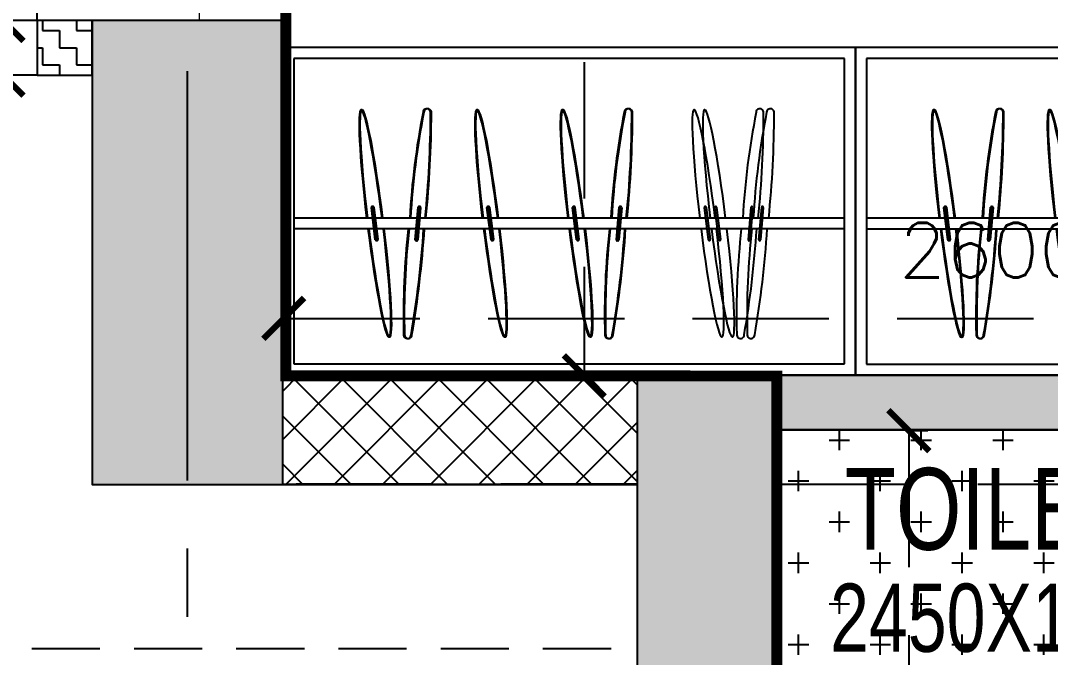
# Model space of a CAD drawing. Header units: millimetres. Extents: x 1135099 to 1230264, y -5736945 to -5695799.
# Drawn here: x 1195260 to 1197148, y -5706817 to -5705650 of the extents above; entities that cross this region are included whole.
import ezdxf

# ---------------------------------------------------------------- set-up
doc = ezdxf.new("R2010")
doc.units = ezdxf.units.MM
doc.header["$LTSCALE"] = 1000
doc.header["$MEASUREMENT"] = 0
for name, pattern in [('2BHK-A - BACK$1$AUDIT_D_120904163729-0', [0]), ('AUDIT_D_120904163729-0', [0]), ('T8(T9 IS SIMILAR) - 1st FLOOR ELEVATION$0$AUDIT_D_120904163729-0', [0]), ('T8(T9 IS SIMILAR) - 1st FLOOR ELEVATION$0$HIDDEN', [0.375, 0.25, -0.125]), ('T8(T9 IS SIMILAR) - DIMENSION & TEXTING$0$HIDDEN', [0.375, 0.25, -0.125]), ('T8(T9 IS SIMILAR) - TYPICAL FLOOR ELEVATION$1$AUDIT_D_120904163729-0', [0]), ('T8(T9 IS SIMILAR) - TYPICAL FLOOR ELEVATION$1$HIDDEN', [0.375, 0.25, -0.125]), ('T8(T9 IS SIMILAR)$0$$0$HIDDEN', [0.375, 0.25, -0.125]), ('T8_REFUGE COLUMNS$0$CENTER2', [1.125, 0.75, -0.125, 0.125, -0.125])]:
    doc.linetypes.add(name, pattern=pattern)
doc.layers.get('0').update_dxf_attribs({"linetype": 'AUDIT_D_120904163729-0'})
for name, color, linetype in [('2BHK-A - BACK$0$2BHK-A - FRONT$0$a-furniture', 8, 'Continuous'), ('2BHK-A - BACK$0$A-TOI SUNK 50MM', 8, 'Continuous'), ('2BHK-A - BACK$1$A-HATCH -160', 251, '2BHK-A - BACK$1$AUDIT_D_120904163729-0'), ('T8(T9 IS SIMILAR) - 1st FLOOR ELEVATION$0$A-WALL-FEATURES', 110, 'T8(T9 IS SIMILAR) - 1st FLOOR ELEVATION$0$AUDIT_D_120904163729-0'), ('T8(T9 IS SIMILAR) - DIMENSION & TEXTING$0$A-DIMENSIONS', 2, 'T8(T9 IS SIMILAR) - DIMENSION & TEXTING$0$HIDDEN'), ('T8(T9 IS SIMILAR) - TYPICAL FLOOR ELEVATION$1$A-DIM', 1, 'T8(T9 IS SIMILAR) - TYPICAL FLOOR ELEVATION$1$AUDIT_D_120904163729-0'), ('T8(T9 IS SIMILAR) - TYPICAL FLOOR ELEVATION$1$A-WALL HATCH', 252, 'T8(T9 IS SIMILAR) - TYPICAL FLOOR ELEVATION$1$AUDIT_D_120904163729-0'), ('T8(T9 IS SIMILAR) - TYPICAL FLOOR ELEVATION$1$A-WALL-FEATURES', 6, 'T8(T9 IS SIMILAR) - TYPICAL FLOOR ELEVATION$1$AUDIT_D_120904163729-0'), ('T8(T9 IS SIMILAR)$0$S-BEAM', 20, 'T8(T9 IS SIMILAR)$0$$0$HIDDEN'), ('T8_REFUGE COLUMNS$0$A-CENTERLINE', 193, 'T8_REFUGE COLUMNS$0$CENTER2'), ('T8_REFUGE COLUMNS$1$A-RCC COLS', 3, 'Continuous'), ('T8_TYPICAL COLUMNS$0$A-RCC COLS', 3, 'Continuous')]:
    doc.layers.add(name, color=color, linetype=linetype)
for name, color, linetype, lineweight in [('2BHK-A - BACK$1$A-WALL- 160', 6, 'Continuous', 30), ('2BHK-A - BACK$1$Window', 4, 'Continuous', 20), ('T8(T9 IS SIMILAR) - DIMENSION & TEXTING$1$a-Text', 4, 'Continuous', 0), ('T8(T9 IS SIMILAR) - DIMENSION & TEXTING$1$a-TEXT -R SIZE', 4, 'Continuous', 0), ('T8(T9 IS SIMILAR)$0$D&W', 8, 'Continuous', 25)]:
    doc.layers.add(name, color=color, linetype=linetype, lineweight=lineweight)
doc.layers.add('A-RERA CARPET AREA', color=30, linetype='Continuous', plot=False)
doc.layers.add('T8_REFUGE COLUMNS$1$COL-HATCH', color=7, linetype='Continuous', lineweight=25, true_color=0xa3a3a3)
doc.styles.add('T8(T9 IS SIMILAR) - DIMENSION & TEXTING$0$Romans 1', font='romans.shx', dxfattribs={"height": 100})
doc.styles.add('T8(T9 IS SIMILAR) - DIMENSION & TEXTING$1$ARIAL ARROW', font='swisscl.ttf')
doc.styles.add('T8(T9 IS SIMILAR) - TYPICAL FLOOR ELEVATION$1$Romans 1', font='romans.shx', dxfattribs={"height": 100})
doc.dimstyles.new('T8(T9 IS SIMILAR) - DIMENSION & TEXTING$0$ALPINE S', dxfattribs={"dimscale": 0, "dimtxt": 100, "dimasz": 75, "dimexe": 0, "dimexo": 0, "dimgap": 75, "dimtad": 1, "dimdec": 0, "dimzin": 0, "dimdsep": 46, "dimtxsty": 'T8(T9 IS SIMILAR) - DIMENSION & TEXTING$0$Romans 1', "dimblk": 'T8(T9 IS SIMILAR) - DIMENSION & TEXTING$0$_ArchTick', "dimcen": 0.09, "dimclrd": 256, "dimclre": 256, "dimclrt": 7, "dimadec": 0, "dimazin": 0, "dimtfac": 1, "dimtdec": 0, "dimtofl": 0, "dimtmove": 1, "dimatfit": 0, "dimldrblk": 'T8(T9 IS SIMILAR) - DIMENSION & TEXTING$0$_Open90', "dimfxl": 1, "dimtolj": 1, "dimtzin": 0, "dimarcsym": 0})
doc.dimstyles.new('T8(T9 IS SIMILAR) - TYPICAL FLOOR ELEVATION$1$ALPINE S', dxfattribs={"dimscale": 0, "dimtxt": 100, "dimasz": 75, "dimexe": 0, "dimexo": 0, "dimgap": 75, "dimtad": 1, "dimdec": 0, "dimzin": 0, "dimdsep": 46, "dimtxsty": 'T8(T9 IS SIMILAR) - TYPICAL FLOOR ELEVATION$1$Romans 1', "dimblk": 'T8(T9 IS SIMILAR) - TYPICAL FLOOR ELEVATION$1$_ArchTick', "dimcen": 0.09, "dimclrd": 256, "dimclre": 256, "dimclrt": 7, "dimadec": 0, "dimazin": 0, "dimtfac": 1, "dimtdec": 0, "dimtofl": 0, "dimtmove": 1, "dimatfit": 0, "dimldrblk": 'T8(T9 IS SIMILAR) - TYPICAL FLOOR ELEVATION$1$_Open90', "dimfxl": 1, "dimtolj": 1, "dimtzin": 0, "dimarcsym": 0})

# ---------------------------------------------------------------- blocks, each defined once
blk = doc.blocks.new('T8(T9 IS SIMILAR) - DIMENSION & TEXTING$0$_ArchTick')
at = {"color": 0, "linetype": 'ByBlock', "const_width": 0.15}
blk.add_lwpolyline([(-0.5, -0.5), (0.5, 0.5)], dxfattribs=at)
blk = doc.blocks.new('*D561')
at = {"layer": 'T8(T9 IS SIMILAR) - DIMENSION & TEXTING$0$A-DIMENSIONS', "linetype": 'T8(T9 IS SIMILAR) - DIMENSION & TEXTING$0$HIDDEN', "lineweight": -2, "transparency": 16777216}
for p, q in [((1196923.3, -5706401.3), (1196888.8, -5706401.3)), ((1196923.3, -5707850.9), (1196888.8, -5707850.9))]:
    blk.add_line(p, q, dxfattribs=at)
at = {"layer": 'T8(T9 IS SIMILAR) - DIMENSION & TEXTING$0$A-DIMENSIONS', "lineweight": -2, "transparency": 16777216}
blk.add_line((1196888.8, -5706401.3), (1196888.8, -5707850.9), dxfattribs=at)
at = {"layer": 'T8(T9 IS SIMILAR) - DIMENSION & TEXTING$0$A-DIMENSIONS', "linetype": 'ByBlock', "lineweight": -2, "transparency": 16777216, "xscale": 75, "yscale": 75, "zscale": 75}
for p, rotation in [((1196888.8, -5706401.3), 90), ((1196888.8, -5707850.9), 270)]:
    blk.add_blockref('T8(T9 IS SIMILAR) - DIMENSION & TEXTING$0$_ArchTick', p, dxfattribs=dict(at, rotation=rotation))
at = {"layer": 'T8(T9 IS SIMILAR) - DIMENSION & TEXTING$0$A-DIMENSIONS', "color": 7, "linetype": 'ByBlock', "transparency": 16777216, "insert": (1196763.8, -5707126.1), "char_height": 100, "attachment_point": 5, "rotation": 90, "style": 'T8(T9 IS SIMILAR) - DIMENSION & TEXTING$0$Romans 1'}
blk.add_mtext('\\A1;1450', dxfattribs=at)
blk = doc.blocks.new('T8(T9 IS SIMILAR) - DIMENSION & TEXTING$0$_Open90')
at = {"color": 0, "linetype": 'ByBlock', "lineweight": -2}
for p, q in [((-0.5, 0.5), (0, 0)), ((0, 0), (-1, 0)), ((0, 0), (-0.5, -0.5))]:
    blk.add_line(p, q, dxfattribs=at)
blk = doc.blocks.new('*D565')
at = {"layer": 'T8(T9 IS SIMILAR) - DIMENSION & TEXTING$0$A-DIMENSIONS', "linetype": 'T8(T9 IS SIMILAR) - DIMENSION & TEXTING$0$HIDDEN', "lineweight": -2, "transparency": 16777216}
for p, q in [((1196320.7, -5702350.7), (1196293.4, -5702350.7)), ((1196392.3, -5706300.9), (1196293.4, -5706300.9))]:
    blk.add_line(p, q, dxfattribs=at)
at = {"layer": 'T8(T9 IS SIMILAR) - DIMENSION & TEXTING$0$A-DIMENSIONS', "lineweight": -2, "transparency": 16777216}
blk.add_line((1196293.4, -5702350.7), (1196293.4, -5706300.9), dxfattribs=at)
at = {"layer": 'T8(T9 IS SIMILAR) - DIMENSION & TEXTING$0$A-DIMENSIONS', "linetype": 'ByBlock', "lineweight": -2, "transparency": 16777216, "xscale": 75, "yscale": 75, "zscale": 75}
for p, rotation in [((1196293.4, -5702350.7), 90), ((1196293.4, -5706300.9), 270)]:
    blk.add_blockref('T8(T9 IS SIMILAR) - DIMENSION & TEXTING$0$_ArchTick', p, dxfattribs=dict(at, rotation=rotation))
at = {"layer": 'T8(T9 IS SIMILAR) - DIMENSION & TEXTING$0$A-DIMENSIONS', "color": 7, "linetype": 'ByBlock', "transparency": 16777216, "insert": (1196168.4, -5704325.8), "char_height": 100, "attachment_point": 5, "rotation": 90, "style": 'T8(T9 IS SIMILAR) - DIMENSION & TEXTING$0$Romans 1'}
blk.add_mtext('\\A1;3950', dxfattribs=at)
blk = doc.blocks.new('*D566')
at = {"layer": 'T8(T9 IS SIMILAR) - DIMENSION & TEXTING$0$A-DIMENSIONS', "linetype": 'T8(T9 IS SIMILAR) - DIMENSION & TEXTING$0$HIDDEN', "lineweight": -2, "transparency": 16777216}
for p, q in [((1195742.1, -5706300.9), (1195742.1, -5706195.4)), ((1198342.3, -5706301.3), (1198342.3, -5706195.4))]:
    blk.add_line(p, q, dxfattribs=at)
at = {"layer": 'T8(T9 IS SIMILAR) - DIMENSION & TEXTING$0$A-DIMENSIONS', "lineweight": -2, "transparency": 16777216}
blk.add_line((1195742.1, -5706195.4), (1198342.3, -5706195.4), dxfattribs=at)
at = {"layer": 'T8(T9 IS SIMILAR) - DIMENSION & TEXTING$0$A-DIMENSIONS', "linetype": 'ByBlock', "lineweight": -2, "transparency": 16777216, "xscale": 75, "yscale": 75, "zscale": 75, "rotation": 180}
blk.add_blockref('T8(T9 IS SIMILAR) - DIMENSION & TEXTING$0$_ArchTick', (1195742.1, -5706195.4), dxfattribs=at)
at = {"layer": 'T8(T9 IS SIMILAR) - DIMENSION & TEXTING$0$A-DIMENSIONS', "linetype": 'ByBlock', "lineweight": -2, "transparency": 16777216, "xscale": 75, "yscale": 75, "zscale": 75}
blk.add_blockref('T8(T9 IS SIMILAR) - DIMENSION & TEXTING$0$_ArchTick', (1198342.3, -5706195.4), dxfattribs=at)
at = {"layer": 'T8(T9 IS SIMILAR) - DIMENSION & TEXTING$0$A-DIMENSIONS', "color": 7, "linetype": 'ByBlock', "transparency": 16777216, "insert": (1197042.2, -5706070.4), "char_height": 100, "attachment_point": 5, "style": 'T8(T9 IS SIMILAR) - DIMENSION & TEXTING$0$Romans 1'}
blk.add_mtext('\\A1;2600', dxfattribs=at)
blk = doc.blocks.new('T8(T9 IS SIMILAR) - 1st FLOOR ELEVATION')
at = {"layer": 'T8(T9 IS SIMILAR) - 1st FLOOR ELEVATION$0$A-WALL-FEATURES', "color": 2, "linetype": 'T8(T9 IS SIMILAR) - 1st FLOOR ELEVATION$0$HIDDEN', "ltscale": 0.5}
blk.add_lwpolyline([(1199140.6, -5701589.7), (1195092.7, -5701589.7), (1195092.7, -5706800.3), (1196392.3, -5706800.3)], dxfattribs=at)
blk = doc.blocks.new('T8_REFUGE COLUMNS')
at = {"layer": 'T8_REFUGE COLUMNS$1$COL-HATCH', "linetype": 'ByBlock'}
h = blk.add_hatch(color=256, dxfattribs=at)
h.dxf.hatch_style = 1
h.paths.add_polyline_path([(1195742.1, -5705649.9), (1195392.1, -5705649.9), (1195392.1, -5706499.9), (1195742.1, -5706499.9)])
h = blk.add_hatch(color=256, dxfattribs=at)
h.dxf.hatch_style = 1
h.paths.add_polyline_path([(1196642.1, -5706299.9), (1196392.1, -5706299.9), (1196392.1, -5708099.9), (1196642.1, -5708099.9)])
at = {"layer": 'T8_REFUGE COLUMNS$0$A-CENTERLINE'}
blk.add_line((1195567.1, -5727867.6), (1195567.1, -5698299.6), dxfattribs=at)
at = {"layer": 'T8_REFUGE COLUMNS$1$A-RCC COLS', "linetype": 'ByBlock'}
for points in [[(1195742.1, -5705649.9), (1195392.1, -5705649.9), (1195392.1, -5706499.9), (1195742.1, -5706499.9)], [(1196642.1, -5706299.9), (1196392.1, -5706299.9), (1196392.1, -5708099.9), (1196642.1, -5708099.9)]]:
    blk.add_lwpolyline(points, close=True, dxfattribs=at)
blk = doc.blocks.new('T8_TYPICAL COLUMNS')
at = {"layer": 'T8_TYPICAL COLUMNS$0$A-RCC COLS', "linetype": 'ByBlock'}
blk.add_blockref('T8_REFUGE COLUMNS', (0, 0), dxfattribs=at)
blk = doc.blocks.new('2BHK-A - BACK$0$2BHK-A - FRONT$0$A$C6E931037')
at = {"color": 0, "linetype": 'ByBlock'}
for p, q in [((1050, 600), (0, 600)), ((0, 600), (0, 0)), ((1050, 0), (1050, 600)), ((1030, 580), (20, 580)), ((20, 580), (20, 20)), ((1030, 20), (1030, 580)), ((169.2, 247.5), (161.9, 307.1)), ((170.8, 247.5), (163.5, 307.1)), ((164.9, 307.5), (172.2, 247.9)), ((166.5, 307.5), (173.8, 247.9)), ((242.4, 247.6), (247.7, 307.4)), ((244, 247.6), (249.2, 307.4)), ((250.7, 307.1), (245.4, 247.4)), ((252.2, 307.1), (247, 247.4)), ((381.4, 247.5), (374, 307.1)), ((374, 307.1), (374, 307.1)), ((382.9, 247.5), (375.6, 307.1)), ((375.6, 307.1), (375.6, 307.1)), ((377, 307.5), (377, 307.5)), ((377, 307.5), (384.3, 247.9)), ((378.6, 307.5), (378.6, 307.5)), ((378.6, 307.5), (385.9, 247.9)), ((538.2, 247.5), (530.9, 307.1)), ((539.8, 247.5), (532.4, 307.1)), ((533.9, 307.5), (541.2, 247.9)), ((535.4, 307.5), (542.7, 247.9)), ((611.4, 247.6), (616.6, 307.4)), ((612.9, 247.6), (618.2, 307.4)), ((619.6, 307.1), (614.4, 247.4)), ((621.2, 307.1), (615.9, 247.4)), ((780.2, 247.5), (772.9, 307.1)), ((775.8, 307.5), (783.1, 247.9)), ((799.4, 247.5), (792.1, 307.1)), ((795.1, 307.5), (802.4, 247.9)), ((853.4, 247.6), (858.6, 307.4)), ((861.6, 307.1), (856.3, 247.4)), ((872.6, 247.6), (877.8, 307.4)), ((880.8, 307.1), (875.6, 247.4)), ((1029, 287.5), (19, 287.5)), ((1030, 267.5), (20, 267.5)), ((381.4, 247.5), (381.4, 247.5)), ((382.9, 247.5), (382.9, 247.5)), ((384.3, 247.9), (384.3, 247.9)), ((385.9, 247.9), (385.9, 247.9)), ((20, 20), (1030, 20)), ((0, 0), (1050, 0))]:
    blk.add_line(p, q, dxfattribs=at)
for centre, radius, start, end in [((1679.1, 203.5), 1449.3, 168.9432, 176.6792), ((1680.7, 203.5), 1449.3, 168.9432, 176.6792), ((263.6, 481.1), 6.91, 353.3258, 176.6742), ((265.2, 481.1), 6.91, 353.3258, 176.6742), ((-1659.6, 483.1), 1930.1, 354.1834, 359.9166), ((-1658.1, 483.1), 1930.1, 354.1834, 359.9166), ((2048.1, 203.5), 1449.3, 168.9432, 176.6792), ((2049.6, 203.5), 1449.3, 168.9432, 176.6792), ((632.6, 481.1), 6.91, 353.3258, 176.6742), ((634.1, 481.1), 6.91, 353.3258, 176.6742), ((-1290.6, 483.1), 1930.1, 354.1834, 359.9166), ((-1289.1, 483.1), 1930.1, 354.1834, 359.9166), ((2290, 203.5), 1449.3, 168.9432, 176.6792), ((2309.3, 203.5), 1449.3, 168.9432, 176.6792), ((874.5, 481.1), 6.91, 353.3258, 176.6742), ((-1048.7, 483.1), 1930.1, 354.1834, 359.9166), ((893.8, 481.1), 6.91, 353.3258, 176.6742), ((-1029.4, 483.1), 1930.1, 354.1834, 359.9166), ((163.4, 307.3), 1.5, 7, 187), ((165, 307.3), 1.5, 7, 187), ((249.2, 307.3), 1.5, 355, 175), ((250.7, 307.3), 1.5, 355, 175), ((375.5, 307.3), 1.5, 7, 187), ((377.1, 307.3), 1.5, 7, 187), ((532.4, 307.3), 1.5, 7, 187), ((533.9, 307.3), 1.5, 7, 187), ((618.1, 307.3), 1.5, 355, 175), ((619.7, 307.3), 1.5, 355, 175), ((774.3, 307.3), 1.5, 7, 187), ((793.6, 307.3), 1.5, 7, 187), ((860.1, 307.3), 1.5, 355, 175), ((879.3, 307.3), 1.5, 355, 175), ((1671.5, 107.8), 1450.8, 173.6789, 181.3108), ((1673.1, 107.8), 1450.8, 173.6789, 181.3108), ((-1666, 397), 1928.2, 350.3383, 356.1495), ((-1664.5, 397), 1928.2, 350.3383, 356.1495), ((2040.5, 107.8), 1450.8, 173.6789, 181.3108), ((2042, 107.8), 1450.8, 173.6789, 181.3108), ((-1297, 397), 1928.2, 350.3383, 356.1495), ((-1295.5, 397), 1928.2, 350.3383, 356.1495), ((2282.4, 107.8), 1450.8, 173.6789, 181.3108), ((-1055.1, 397), 1928.2, 350.3383, 356.1495), ((2301.7, 107.8), 1450.8, 173.6789, 181.3108), ((-1035.8, 397), 1928.2, 350.3383, 356.1495), ((170.7, 247.7), 1.5, 187, 7), ((172.3, 247.7), 1.5, 187, 7), ((243.9, 247.5), 1.5, 175, 355), ((245.5, 247.5), 1.5, 175, 355), ((382.8, 247.7), 1.5, 187, 7), ((384.4, 247.7), 1.5, 187, 7), ((539.7, 247.7), 1.5, 187, 7), ((541.2, 247.7), 1.5, 187, 7), ((612.9, 247.5), 1.5, 175, 355), ((614.4, 247.5), 1.5, 175, 355), ((781.7, 247.7), 1.5, 187, 7), ((800.9, 247.7), 1.5, 187, 7), ((854.8, 247.5), 1.5, 175, 355), ((874.1, 247.5), 1.5, 175, 355), ((228, 73.8), 6.91, 173.3258, 356.6742), ((229.5, 73.8), 6.91, 173.3258, 356.6742), ((596.9, 73.8), 6.91, 173.3258, 356.6742), ((598.5, 73.8), 6.91, 173.3258, 356.6742), ((838.9, 73.8), 6.91, 173.3258, 356.6742), ((858.1, 73.8), 6.91, 173.3258, 356.6742)]:
    blk.add_arc(centre, radius, start, end, dxfattribs=at)
for centre, start_param, end_param in [((169.2, 272.7), -1.509644, 1.493508), ((170.7, 272.7), -1.509644, 1.493508), ((381.3, 272.7), -1.509644, 1.493508), ((382.8, 272.7), -1.509644, 1.493508), ((538.1, 272.7), -1.509644, 1.493508), ((539.7, 272.7), -1.509644, 1.493508), ((780.1, 272.7), -1.509644, 1.493508), ((799.3, 272.7), -1.509644, 1.493508), ((168, 282.7), 1.633749, 4.633301), ((169.5, 282.7), 1.633749, 4.633301), ((380.1, 282.7), 1.633749, 4.633301), ((381.6, 282.7), 1.633749, 4.633301), ((536.9, 282.7), 1.633749, 4.633301), ((538.5, 282.7), 1.633749, 4.633301), ((778.9, 282.7), 1.633749, 4.633301), ((798.1, 282.7), 1.633749, 4.633301)]:
    blk.add_ellipse(centre, major_axis=(-26.2, 213.6), ratio=0.065707, start_param=start_param, end_param=end_param, dxfattribs=at)
blk = doc.blocks.new('2BHK-A - BACK')
at = {"layer": '2BHK-A - BACK$0$A-TOI SUNK 50MM'}
h = blk.add_hatch(dxfattribs=at)
h.set_pattern_fill('CROSS', color=256, scale=300, style=0)
h.set_pattern_definition([(9e-15, (54492.616, 14881.46), (75, 75), [37.5, -112.5]), (90, (54511.366, 14862.71), (-75, 75), [37.5, -112.5])])
h.paths.add_polyline_path([(1196642.1, -5706399.9), (1199092.2, -5706399.9), (1199092.2, -5707849.9), (1196642.1, -5707849.9)])
h.paths.add_polyline_path([(1202691.8, -5706399.9), (1200442.1, -5706399.9), (1200442.1, -5707850.3), (1202692.3, -5707850.3)])
at = {"layer": '2BHK-A - BACK$1$A-HATCH -160', "linetype": 'ByBlock'}
h = blk.add_hatch(dxfattribs=at)
h.set_pattern_fill('ZIGZAG', color=256, scale=250)
h.set_pattern_definition([(9e-15, (-0.22, 0.45), (31.25, 31.25), [31.25, -31.25]), (90, (31.03, 0.45), (-31.25, 31.25), [31.25, -31.25])])
h.paths.add_polyline_path([(1196642.1, -5706299.9), (1198342.2, -5706299.9), (1198342.2, -5706399.9), (1196642.1, -5706399.9)])
h.paths.add_polyline_path([(1199382.6, -5705299.9), (1199382.6, -5705199.9), (1201592.2, -5705199.9), (1201592.2, -5705299.9), (1200442.1, -5705299.9), (1200442.1, -5705399.9), (1200342.1, -5705399.9), (1200342.1, -5705299.9)])
h.paths.add_polyline_path([(1200442.1, -5706399.9), (1201341.8, -5706399.9), (1201341.8, -5706299.9), (1200442.1, -5706299.9)])
h.paths.add_polyline_path([(1202091.8, -5706299.9), (1202691.8, -5706299.9), (1202691.8, -5706399.9), (1202091.8, -5706399.9)])
h.paths.add_polyline_path([(1204892.1, -5708749.5), (1204992.1, -5708749.5), (1204992.1, -5707999.9), (1204892.1, -5707999.9)])
h.paths.add_polyline_path([(1204892.1, -5709649.5), (1204992.1, -5709649.5), (1204992.1, -5710549.5), (1204892.1, -5710549.5)])
h.paths.add_polyline_path([(1200142, -5708600.5), (1200257, -5708600.5), (1200257.1, -5708700.5), (1200042, -5708700.5), (1200042, -5708099.9), (1200142, -5708099.9)])
h.paths.add_polyline_path([(1202792.1, -5701189.9), (1203427.1, -5701189.9), (1203427.1, -5701089.9), (1202792.1, -5701089.9)])
h = blk.add_hatch(dxfattribs=at)
h.set_pattern_fill('ANSI37', color=256, scale=500)
h.paths.add_polyline_path([(1195742.4, -5706499.9), (1196391.8, -5706499.9), (1196391.8, -5706299.9), (1195742.4, -5706299.9)])
at = {"layer": '2BHK-A - BACK$0$A-TOI SUNK 50MM'}
blk.add_lwpolyline([(1196642.1, -5706399.9), (1199092.2, -5706399.9), (1199092.2, -5707849.9), (1196642.1, -5707849.9)], close=True, dxfattribs=at)
at = {"layer": '2BHK-A - BACK$1$A-WALL- 160', "linetype": 'ByBlock'}
for p, q in [((1195742.1, -5706299.9), (1196391.8, -5706299.9)), ((1196642.1, -5706299.9), (1198342.2, -5706299.9)), ((1196642.1, -5706399.9), (1198342.2, -5706399.9)), ((1195742.1, -5706499.9), (1196391.8, -5706499.9))]:
    blk.add_line(p, q, dxfattribs=at)
at = {"layer": '2BHK-A - BACK$1$Window', "color": 4, "lineweight": 13, "elevation": 0}
blk.add_lwpolyline([(1195589.3, -5705650.3), (1195589.3, -5705617.3), (1195742.6, -5705617.3), (1195742.6, -5705650.3)], close=True, dxfattribs=at)
at = {"layer": '2BHK-A - BACK$0$2BHK-A - FRONT$0$a-furniture', "extrusion": (0.000159294, -0.000512155, 1)}
for p in [(1195742.4, -5706298.4, 3113), (1196792.4, -5706298.5, 3113.2)]:
    blk.add_blockref('2BHK-A - BACK$0$2BHK-A - FRONT$0$A$C6E931037', p, dxfattribs=at)
blk = doc.blocks.new('T8(T9 IS SIMILAR) - TYPICAL FLOOR ELEVATION$1$_ArchTick')
at = {"color": 0, "linetype": 'ByBlock', "const_width": 0.15}
blk.add_lwpolyline([(-0.5, -0.5), (0.5, 0.5)], dxfattribs=at)
blk = doc.blocks.new('*D807')
at = {"layer": 'T8(T9 IS SIMILAR) - TYPICAL FLOOR ELEVATION$1$A-DIM', "lineweight": -2, "transparency": 16777216}
for p, q in [((1195228.9, -5705649.9), (1195228.9, -5705574.9)), ((1195228.9, -5705649.9), (1195228.9, -5705749.9)), ((1195228.9, -5705699.9), (1194941.4, -5705797)), ((1195228.9, -5705749.9), (1195228.9, -5705824.9)), ((1194941.4, -5705797), (1194941.4, -5706189.8))]:
    blk.add_line(p, q, dxfattribs=at)
at = {"layer": 'T8(T9 IS SIMILAR) - TYPICAL FLOOR ELEVATION$1$A-DIM', "linetype": 'T8(T9 IS SIMILAR) - TYPICAL FLOOR ELEVATION$1$HIDDEN', "lineweight": -2, "transparency": 16777216}
for p, q in [((1195291.6, -5705649.9), (1195228.9, -5705649.9)), ((1195291.6, -5705749.9), (1195228.9, -5705749.9))]:
    blk.add_line(p, q, dxfattribs=at)
at = {"layer": 'T8(T9 IS SIMILAR) - TYPICAL FLOOR ELEVATION$1$A-DIM', "linetype": 'ByBlock', "lineweight": -2, "transparency": 16777216, "xscale": 75, "yscale": 75, "zscale": 75}
for p, rotation in [((1195228.9, -5705649.9), 270), ((1195228.9, -5705749.9), 90)]:
    blk.add_blockref('T8(T9 IS SIMILAR) - TYPICAL FLOOR ELEVATION$1$_ArchTick', p, dxfattribs=dict(at, rotation=rotation))
at = {"layer": 'T8(T9 IS SIMILAR) - TYPICAL FLOOR ELEVATION$1$A-DIM', "color": 7, "linetype": 'ByBlock', "transparency": 16777216, "insert": (1194816.4, -5705993.4), "char_height": 100, "attachment_point": 5, "rotation": 90, "style": 'T8(T9 IS SIMILAR) - TYPICAL FLOOR ELEVATION$1$Romans 1'}
blk.add_mtext('\\A1;100', dxfattribs=at)
blk = doc.blocks.new('T8(T9 IS SIMILAR) - TYPICAL FLOOR ELEVATION$1$_Open90')
at = {"color": 0, "linetype": 'ByBlock', "lineweight": -2}
for p, q in [((-0.5, 0.5), (0, 0)), ((0, 0), (-1, 0)), ((0, 0), (-0.5, -0.5))]:
    blk.add_line(p, q, dxfattribs=at)
blk = doc.blocks.new('T8(T9 IS SIMILAR) - DIMENSION & TEXTING')
at = {"layer": 'T8(T9 IS SIMILAR) - DIMENSION & TEXTING$1$a-Text', "style": 'T8(T9 IS SIMILAR) - DIMENSION & TEXTING$1$ARIAL ARROW'}
blk.add_text('TOILET-1', height=150, dxfattribs=at).set_placement((1196771.4, -5706619.6))
at = {"layer": 'T8(T9 IS SIMILAR) - DIMENSION & TEXTING$1$a-TEXT -R SIZE', "color": 2, "style": 'T8(T9 IS SIMILAR) - DIMENSION & TEXTING$1$ARIAL ARROW'}
blk.add_text('2450X1450', height=125, dxfattribs=at).set_placement((1196744.3, -5706806.6))
at = {"layer": 'T8(T9 IS SIMILAR) - DIMENSION & TEXTING$0$A-DIMENSIONS', "linetype": 'ByBlock'}
for base, p1, p2, picture, middle in [((1196293.4, -5706300.9), (1196320.7, -5702350.7), (1196392.3, -5706300.9, -0.7), '*D565', (1196168.4, -5704325.8)), ((1196888.8, -5707850.9), (1196923.3, -5706401.3), (1196923.3, -5707850.9), '*D561', (1196763.8, -5707126.1))]:
    dim = blk.add_linear_dim(base=base, p1=p1, p2=p2, angle=270, dimstyle='T8(T9 IS SIMILAR) - DIMENSION & TEXTING$0$ALPINE S', override={"dimscale": 1, "dimfxl": 5, "dimarcsym": 1}, dxfattribs=at)
    dim.commit()
    dim.dimension.update_dxf_attribs({"geometry": picture, "text_midpoint": middle})
dim = blk.add_linear_dim(base=(1198342.3, -5706195.4), p1=(1195742.1, -5706300.9), p2=(1198342.3, -5706301.3), dimstyle='T8(T9 IS SIMILAR) - DIMENSION & TEXTING$0$ALPINE S', override={"dimscale": 1, "dimfxl": 5, "dimarcsym": 1}, dxfattribs=at)
dim.commit()
dim.dimension.update_dxf_attribs({"geometry": '*D566', "text_midpoint": (1197042.2, -5706070.4)})
blk = doc.blocks.new('T8(T9 IS SIMILAR) - TYPICAL FLOOR ELEVATION')
at = {"layer": 'T8(T9 IS SIMILAR) - TYPICAL FLOOR ELEVATION$1$A-WALL HATCH', "linetype": 'ByBlock'}
h = blk.add_hatch(dxfattribs=at)
h.set_pattern_fill('ZIGZAG', color=256, scale=250)
h.set_pattern_definition([(270, (1214830.922, -5711980.577), (31.25, -31.25), [31.25, -31.25]), (0, (1214830.922, -5712011.827), (31.25, 31.25), [31.25, -31.25])])
h.paths.add_polyline_path([(1195291.6, -5704949.9), (1195291.6, -5705049.9), (1195392.1, -5705049.9), (1195392.1, -5704949.9)])
h.paths.add_polyline_path([(1195291.6, -5705649.9), (1195291.6, -5705749.9), (1195392.1, -5705749.9), (1195392.1, -5705649.9)])
at = {"layer": 'T8(T9 IS SIMILAR) - TYPICAL FLOOR ELEVATION$1$A-WALL-FEATURES', "color": 8}
blk.add_line((1195291.6, -5705649.9), (1195291.6, -5705049.9), dxfattribs=at)
at = {"layer": 'T8(T9 IS SIMILAR) - TYPICAL FLOOR ELEVATION$1$A-WALL-FEATURES', "linetype": 'ByBlock'}
blk.add_lwpolyline([(1195291.6, -5705649.9), (1195291.6, -5705749.9), (1195392.1, -5705749.9), (1195392.1, -5705649.9)], close=True, dxfattribs=at)
at = {"layer": 'T8(T9 IS SIMILAR) - TYPICAL FLOOR ELEVATION$1$A-DIM', "linetype": 'ByBlock'}
dim = blk.add_linear_dim(base=(1195228.9, -5705749.9), p1=(1195291.6, -5705649.9), p2=(1195291.6, -5705749.9), angle=90, dimstyle='T8(T9 IS SIMILAR) - TYPICAL FLOOR ELEVATION$1$ALPINE S', override={"dimscale": 1, "dimfxl": 5, "dimarcsym": 1}, dxfattribs=at)
dim.commit()
dim.dimension.update_dxf_attribs({"geometry": '*D807', "text_midpoint": (1194941.4, -5705872), "dimtype": 128})
blk = doc.blocks.new('T8(T9 IS SIMILAR)')
at = {"layer": 'T8(T9 IS SIMILAR)$0$D&W', "linetype": 'ByBlock'}
blk.add_blockref('2BHK-A - BACK', (0, 0), dxfattribs=at)
blk.add_blockref('T8(T9 IS SIMILAR) - TYPICAL FLOOR ELEVATION', (0, 0), dxfattribs=at)
at = {"layer": 'T8(T9 IS SIMILAR)$0$S-BEAM'}
for p, q in [((1196391.5, -5706299.5), (1195741.2, -5706299.5, -0.1)), ((1196391.7, -5706299.4, 0.1), (1195741.4, -5706299.4)), ((1196641.7, -5706299.4), (1202691.2, -5706299.4)), ((1196391.7, -5706499.4, 0.1), (1195741.4, -5706499.4)), ((1196641.7, -5706499.4), (1202691.2, -5706499.4))]:
    blk.add_line(p, q, dxfattribs=at)
at = {"layer": 'T8(T9 IS SIMILAR)$0$D&W', "linetype": 'ByBlock'}
blk.add_blockref('T8_TYPICAL COLUMNS', (0, 0), dxfattribs=at)

msp = doc.modelspace()

# ---------------------------------------------------------------- linework, layer by layer
at = {"layer": 'A-RERA CARPET AREA', "const_width": 20, "elevation": 0.3}
msp.add_lwpolyline([(1206196.8, -5710750.6), (1205096.7, -5710750.6), (1205096.7, -5710550.6), (1201732, -5710550.5), (1201732, -5708100.3), (1200922.1, -5708100.3), (1200922.1, -5707850.6), (1200446.6, -5707850.6), (1200446.6, -5706301.1), (1199096.8, -5706301.1), (1199096.8, -5707851.4), (1196646.6, -5707851.5), (1196646.6, -5706301), (1195746.3, -5706300.9), (1195746.3, -5702350.9), (1199382.6, -5702350.9), (1199382.6, -5701252), (1202496.7, -5701252), (1202496.7, -5702326), (1203271.5, -5702326), (1203271.6, -5702166), (1205896.7, -5702166), (1205896.7, -5702166), (1206196.8, -5702166)], close=True, dxfattribs=at)

# ---------------------------------------------------------------- block references
at = {"linetype": 'ByBlock'}
msp.add_blockref('T8(T9 IS SIMILAR) - 1st FLOOR ELEVATION', (0, 0), dxfattribs=at)

# ---------------------------------------------------------------- next in the draw order: block references
msp.add_blockref('T8(T9 IS SIMILAR)', (-1.4, 0.2, -0.6), dxfattribs=at)

# ---------------------------------------------------------------- next in the draw order: block references
msp.add_blockref('T8(T9 IS SIMILAR) - DIMENSION & TEXTING', (0, 0), dxfattribs=at)

doc.saveas('drawing.dxf')
